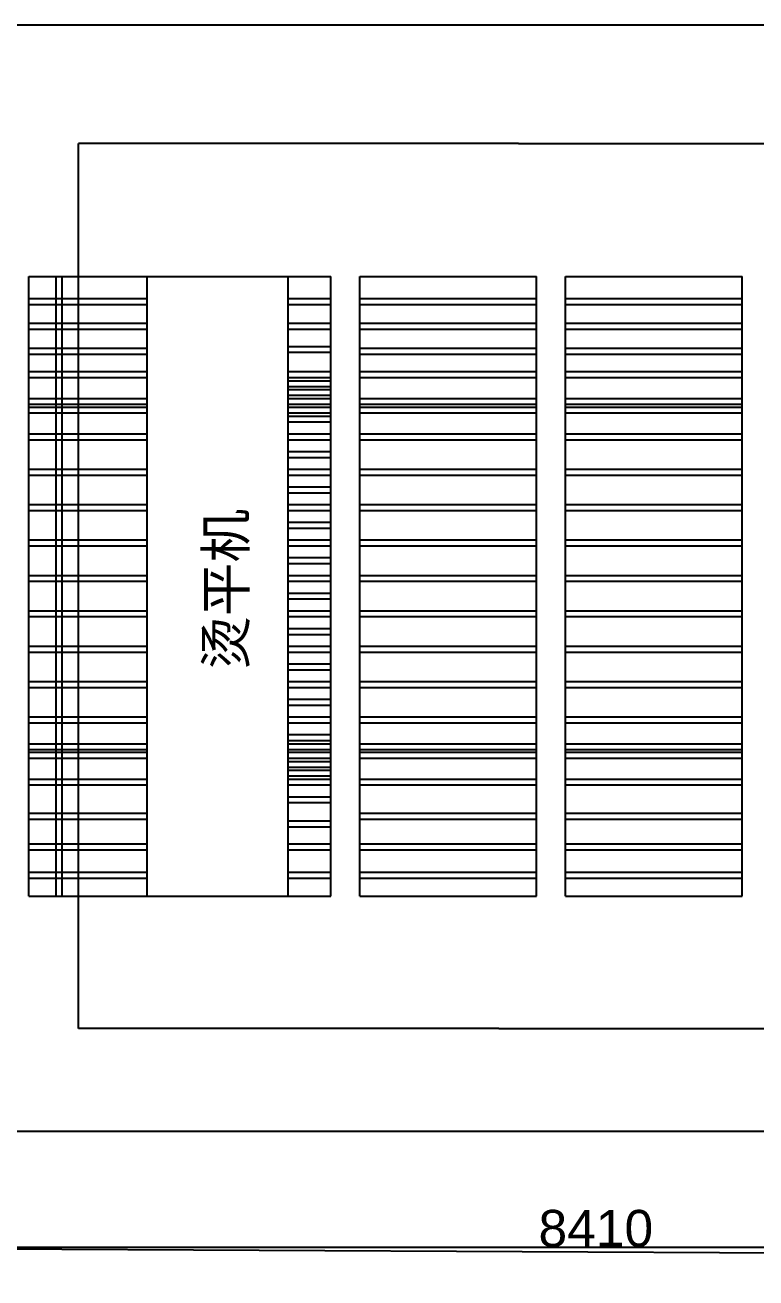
# Model space of a CAD drawing. Header units: millimetres. Extents: x 8553 to 64453, y 11523 to 72084.
# Drawn here: x 33623 to 36594, y 18143 to 23240 of the extents above; entities that cross this region are included whole.
import ezdxf

# ---------------------------------------------------------------- set-up
doc = ezdxf.new("R2010")
doc.units = ezdxf.units.MM
doc.header["$PDMODE"] = 35
for name, color, linetype in [('font_grey', 254, 'Continuous'), ('green', 122, 'Continuous'), ('grey', 254, 'Continuous'), ('tube_Ele', 50, 'Continuous')]:
    doc.layers.add(name, color=color, linetype=linetype)
doc.styles.get("Standard").update_dxf_attribs({"font": 'arial.ttf', "height": 150})
doc.dimstyles.new('ISO-25', dxfattribs={"dimtxt": 2.5, "dimasz": 2.5, "dimexe": 1.25, "dimexo": 0.625, "dimtad": 1, "dimtxsty": 'Standard', "dimcen": 2.5, "dimadec": 0, "dimazin": 0, "dimtfac": 1, "dimtmove": 0, "dimatfit": 3, "dimfxl": 0, "dimarcsym": 0})

# ---------------------------------------------------------------- blocks, each defined once
blk = doc.blocks.new('*D22')
at = {"layer": 'Defpoints', "color": 0, "transparency": 16777216}
for p in [(31738.1, 18740), (40148.1, 18740), (31738.1, 18266.2)]:
    blk.add_point(p, dxfattribs=at)
at = {"layer": 'font_grey', "color": 0, "lineweight": -2, "transparency": 16777216}
for p, q in [((31738.1, 18739.4), (31738.1, 18264.9)), ((40148.1, 18739.4), (40148.1, 18264.9)), ((40145.6, 18266.2), (31740.6, 18266.2))]:
    blk.add_line(p, q, dxfattribs=at)
at = {"layer": 'font_grey', "color": 0, "transparency": 16777216}
for points in [[(31740.6, 18266.6), (31740.6, 18265.8), (31738.1, 18266.2)], [(40145.6, 18266.6), (40145.6, 18265.8), (40148.1, 18266.2)]]:
    blk.add_solid(points, dxfattribs=at)
at = {"layer": 'font_grey', "color": 0, "transparency": 16777216, "insert": (35943.1, 18343.4), "char_height": 150, "attachment_point": 5}
blk.add_mtext('8410', dxfattribs=at)

msp = doc.modelspace()

# ---------------------------------------------------------------- linework, layer by layer
at = {"layer": 'green', "color": 1}
msp.add_lwpolyline([(40148.115, 18739.984), (40148.115, 23239.984), (31738.115, 23239.984), (31738.115, 18739.984)], close=True, dxfattribs=at)
at = {"layer": 'grey'}
for p, q in [((35629.094, 22758.072), (33839.841, 22758.072)), ((33839.841, 19158.072), (33839.841, 22758.072)), ((35629.094, 22758.072), (37655.15, 22758.072)), ((33638.818, 19695.272), (33638.818, 22216.872)), ((33638.818, 22216.872), (34118.818, 22216.872)), ((33749.289, 19695.272), (33749.289, 22216.872)), ((33773.289, 19695.272), (33773.289, 22216.872)), ((34118.818, 22216.872), (34865.503, 22216.872)), ((34118.818, 19695.272), (34118.818, 22216.872)), ((34693.041, 19695.272), (34693.041, 22216.872)), ((34865.503, 19695.272), (34865.503, 22216.872)), ((34984.306, 19695.272), (34984.306, 22216.872)), ((34984.306, 22216.872), (35701.41, 22216.872)), ((35701.41, 19695.272), (35701.41, 22216.872)), ((35820.306, 19695.272), (35820.306, 22216.872)), ((35820.306, 22216.872), (36537.41, 22216.872)), ((36537.41, 19695.272), (36537.41, 22216.872)), ((33638.818, 22126.797), (34118.818, 22126.797)), ((34693.041, 22126.797), (34865.503, 22126.797)), ((34984.306, 22126.797), (35701.41, 22126.797)), ((35820.306, 22126.797), (36537.41, 22126.797)), ((33638.818, 22102.797), (34118.818, 22102.797)), ((34118.818, 19815.272), (34118.818, 22096.872)), ((34693.041, 22102.797), (34865.503, 22102.797)), ((34984.306, 22102.797), (35701.41, 22102.797)), ((35820.306, 22102.797), (36537.41, 22102.797)), ((36537.41, 19815.272), (36537.41, 22096.872)), ((33638.818, 22027.322), (34118.818, 22027.322)), ((34693.041, 22027.322), (34865.503, 22027.322)), ((34984.306, 22027.322), (35701.41, 22027.322)), ((35820.306, 22027.322), (36537.41, 22027.322)), ((33638.818, 22003.322), (34118.818, 22003.322)), ((34693.041, 22003.322), (34865.503, 22003.322)), ((34984.306, 22003.322), (35701.41, 22003.322)), ((35820.306, 22003.322), (36537.41, 22003.322)), ((33638.818, 21925.488), (34118.818, 21925.488)), ((34693.041, 21932.859), (34865.503, 21932.859)), ((34984.306, 21925.488), (35701.41, 21925.488)), ((35820.306, 21925.488), (36537.41, 21925.488)), ((33638.818, 21901.488), (34118.818, 21901.488)), ((34693.041, 21908.859), (34865.503, 21908.859)), ((34984.306, 21901.488), (35701.41, 21901.488)), ((35820.306, 21901.488), (36537.41, 21901.488)), ((33638.818, 21829.866), (34118.818, 21829.866)), ((34693.041, 21829.866), (34865.503, 21829.866)), ((34984.306, 21829.866), (35701.41, 21829.866)), ((35820.306, 21829.866), (36537.41, 21829.866)), ((33638.818, 21805.866), (34118.818, 21805.866)), ((34693.041, 21805.866), (34865.503, 21805.866)), ((34693.041, 21793.066), (34865.503, 21793.066)), ((34693.041, 21769.066), (34865.503, 21769.066)), ((34984.306, 21805.866), (35701.41, 21805.866)), ((35820.306, 21805.866), (36537.41, 21805.866)), ((33638.818, 21721.066), (34118.818, 21721.066)), ((33638.818, 21721.066), (34118.818, 21721.066)), ((33638.818, 21721.066), (34118.818, 21721.066)), ((33638.818, 21721.066), (34118.818, 21721.066)), ((34693.041, 21757.866), (34865.503, 21757.866)), ((34693.041, 21733.866), (34865.503, 21733.866)), ((34693.041, 21721.066), (34865.503, 21721.066)), ((34984.306, 21721.066), (35701.41, 21721.066)), ((34984.306, 21721.066), (35701.41, 21721.066)), ((34984.306, 21721.066), (35701.41, 21721.066)), ((34984.306, 21721.066), (35701.41, 21721.066)), ((35820.306, 21721.066), (36537.41, 21721.066)), ((35820.306, 21721.066), (36537.41, 21721.066)), ((35820.306, 21721.066), (36537.41, 21721.066)), ((35820.306, 21721.066), (36537.41, 21721.066)), ((33638.818, 21697.066), (34118.818, 21697.066)), ((33638.818, 21697.066), (34118.818, 21697.066)), ((33638.818, 21697.066), (34118.818, 21697.066)), ((33638.818, 21697.066), (34118.818, 21697.066)), ((33638.818, 21685.866), (34118.818, 21685.866)), ((33638.818, 21685.866), (34118.818, 21685.866)), ((33638.818, 21685.866), (34118.818, 21685.866)), ((34693.041, 21697.066), (34865.503, 21697.066)), ((34693.041, 21685.866), (34865.503, 21685.866)), ((34984.306, 21697.066), (35701.41, 21697.066)), ((34984.306, 21697.066), (35701.41, 21697.066)), ((34984.306, 21697.066), (35701.41, 21697.066)), ((34984.306, 21697.066), (35701.41, 21697.066)), ((34984.306, 21685.866), (35701.41, 21685.866)), ((34984.306, 21685.866), (35701.41, 21685.866)), ((34984.306, 21685.866), (35701.41, 21685.866)), ((35820.306, 21697.066), (36537.41, 21697.066)), ((35820.306, 21697.066), (36537.41, 21697.066)), ((35820.306, 21697.066), (36537.41, 21697.066)), ((35820.306, 21697.066), (36537.41, 21697.066)), ((35820.306, 21685.866), (36537.41, 21685.866)), ((35820.306, 21685.866), (36537.41, 21685.866)), ((35820.306, 21685.866), (36537.41, 21685.866)), ((33638.818, 21661.866), (34118.818, 21661.866)), ((33638.818, 21661.866), (34118.818, 21661.866)), ((33638.818, 21661.866), (34118.818, 21661.866)), ((34693.041, 21661.866), (34865.503, 21661.866)), ((34693.041, 21649.066), (34865.503, 21649.066)), ((34693.041, 21625.066), (34865.503, 21625.066)), ((34984.306, 21661.866), (35701.41, 21661.866)), ((34984.306, 21661.866), (35701.41, 21661.866)), ((34984.306, 21661.866), (35701.41, 21661.866)), ((35820.306, 21661.866), (36537.41, 21661.866)), ((35820.306, 21661.866), (36537.41, 21661.866)), ((35820.306, 21661.866), (36537.41, 21661.866)), ((33638.818, 21577.066), (34118.818, 21577.066)), ((33638.818, 21577.066), (34118.818, 21577.066)), ((33638.818, 21577.066), (34118.818, 21577.066)), ((34693.041, 21577.066), (34865.503, 21577.066)), ((34984.306, 21577.066), (35701.41, 21577.066)), ((34984.306, 21577.066), (35701.41, 21577.066)), ((34984.306, 21577.066), (35701.41, 21577.066)), ((35820.306, 21577.066), (36537.41, 21577.066)), ((35820.306, 21577.066), (36537.41, 21577.066)), ((35820.306, 21577.066), (36537.41, 21577.066)), ((33638.818, 21553.066), (34118.818, 21553.066)), ((33638.818, 21553.066), (34118.818, 21553.066)), ((33638.818, 21553.066), (34118.818, 21553.066)), ((34693.041, 21553.066), (34865.503, 21553.066)), ((34984.306, 21553.066), (35701.41, 21553.066)), ((34984.306, 21553.066), (35701.41, 21553.066)), ((34984.306, 21553.066), (35701.41, 21553.066)), ((35820.306, 21553.066), (36537.41, 21553.066)), ((35820.306, 21553.066), (36537.41, 21553.066)), ((35820.306, 21553.066), (36537.41, 21553.066)), ((34693.041, 21505.066), (34865.503, 21505.066)), ((34693.041, 21481.066), (34865.503, 21481.066)), ((33638.818, 21433.066), (34118.818, 21433.066)), ((34693.041, 21433.066), (34865.503, 21433.066)), ((34984.306, 21433.066), (35701.41, 21433.066)), ((35820.306, 21433.066), (36537.41, 21433.066)), ((33638.818, 21409.066), (34118.818, 21409.066)), ((34693.041, 21409.066), (34865.503, 21409.066)), ((34693.041, 21361.066), (34865.503, 21361.066)), ((34984.306, 21409.066), (35701.41, 21409.066)), ((35820.306, 21409.066), (36537.41, 21409.066)), ((34693.041, 21337.066), (34865.503, 21337.066)), ((33638.818, 21289.066), (34118.818, 21289.066)), ((33638.818, 21289.066), (34118.818, 21289.066)), ((33638.818, 21289.066), (34118.818, 21289.066)), ((33638.818, 21265.066), (34118.818, 21265.066)), ((33638.818, 21265.066), (34118.818, 21265.066)), ((33638.818, 21265.066), (34118.818, 21265.066)), ((34693.041, 21289.066), (34865.503, 21289.066)), ((34693.041, 21265.066), (34865.503, 21265.066)), ((34984.306, 21289.066), (35701.41, 21289.066)), ((34984.306, 21289.066), (35701.41, 21289.066)), ((34984.306, 21289.066), (35701.41, 21289.066)), ((34984.306, 21265.066), (35701.41, 21265.066)), ((34984.306, 21265.066), (35701.41, 21265.066)), ((34984.306, 21265.066), (35701.41, 21265.066)), ((35820.306, 21289.066), (36537.41, 21289.066)), ((35820.306, 21289.066), (36537.41, 21289.066)), ((35820.306, 21289.066), (36537.41, 21289.066)), ((35820.306, 21265.066), (36537.41, 21265.066)), ((35820.306, 21265.066), (36537.41, 21265.066)), ((35820.306, 21265.066), (36537.41, 21265.066)), ((34693.041, 21217.066), (34865.503, 21217.066)), ((34693.041, 21193.066), (34865.503, 21193.066)), ((33638.818, 21145.066), (34118.818, 21145.066)), ((33638.818, 21145.066), (34118.818, 21145.066)), ((33638.818, 21145.066), (34118.818, 21145.066)), ((33638.818, 21145.066), (34118.818, 21145.066)), ((33638.818, 21145.066), (34118.818, 21145.066)), ((33638.818, 21121.066), (34118.818, 21121.066)), ((33638.818, 21121.066), (34118.818, 21121.066)), ((33638.818, 21121.066), (34118.818, 21121.066)), ((33638.818, 21121.066), (34118.818, 21121.066)), ((33638.818, 21121.066), (34118.818, 21121.066)), ((34693.041, 21145.066), (34865.503, 21145.066)), ((34693.041, 21121.066), (34865.503, 21121.066)), ((34984.306, 21145.066), (35701.41, 21145.066)), ((34984.306, 21145.066), (35701.41, 21145.066)), ((34984.306, 21145.066), (35701.41, 21145.066)), ((34984.306, 21145.066), (35701.41, 21145.066)), ((34984.306, 21145.066), (35701.41, 21145.066)), ((34984.306, 21121.066), (35701.41, 21121.066)), ((34984.306, 21121.066), (35701.41, 21121.066)), ((34984.306, 21121.066), (35701.41, 21121.066)), ((34984.306, 21121.066), (35701.41, 21121.066)), ((34984.306, 21121.066), (35701.41, 21121.066)), ((35820.306, 21145.066), (36537.41, 21145.066)), ((35820.306, 21145.066), (36537.41, 21145.066)), ((35820.306, 21145.066), (36537.41, 21145.066)), ((35820.306, 21145.066), (36537.41, 21145.066)), ((35820.306, 21145.066), (36537.41, 21145.066)), ((35820.306, 21121.066), (36537.41, 21121.066)), ((35820.306, 21121.066), (36537.41, 21121.066)), ((35820.306, 21121.066), (36537.41, 21121.066)), ((35820.306, 21121.066), (36537.41, 21121.066)), ((35820.306, 21121.066), (36537.41, 21121.066)), ((34693.041, 21073.066), (34865.503, 21073.066)), ((34693.041, 21049.066), (34865.503, 21049.066)), ((33638.818, 21001.066), (34118.818, 21001.066)), ((33638.818, 21001.066), (34118.818, 21001.066)), ((33638.818, 21001.066), (34118.818, 21001.066)), ((33638.818, 21001.066), (34118.818, 21001.066)), ((33638.818, 20977.066), (34118.818, 20977.066)), ((33638.818, 20977.066), (34118.818, 20977.066)), ((33638.818, 20977.066), (34118.818, 20977.066)), ((33638.818, 20977.066), (34118.818, 20977.066)), ((34693.041, 21001.066), (34865.503, 21001.066)), ((34693.041, 20977.066), (34865.503, 20977.066)), ((34984.306, 21001.066), (35701.41, 21001.066)), ((34984.306, 21001.066), (35701.41, 21001.066)), ((34984.306, 21001.066), (35701.41, 21001.066)), ((34984.306, 21001.066), (35701.41, 21001.066)), ((34984.306, 20977.066), (35701.41, 20977.066)), ((34984.306, 20977.066), (35701.41, 20977.066)), ((34984.306, 20977.066), (35701.41, 20977.066)), ((34984.306, 20977.066), (35701.41, 20977.066)), ((35820.306, 21001.066), (36537.41, 21001.066)), ((35820.306, 21001.066), (36537.41, 21001.066)), ((35820.306, 21001.066), (36537.41, 21001.066)), ((35820.306, 21001.066), (36537.41, 21001.066)), ((35820.306, 20977.066), (36537.41, 20977.066)), ((35820.306, 20977.066), (36537.41, 20977.066)), ((35820.306, 20977.066), (36537.41, 20977.066)), ((35820.306, 20977.066), (36537.41, 20977.066)), ((34693.041, 20929.066), (34865.503, 20929.066)), ((34693.041, 20905.066), (34865.503, 20905.066)), ((33638.818, 20857.066), (34118.818, 20857.066)), ((33638.818, 20857.066), (34118.818, 20857.066)), ((34693.041, 20857.066), (34865.503, 20857.066)), ((34984.306, 20857.066), (35701.41, 20857.066)), ((34984.306, 20857.066), (35701.41, 20857.066)), ((35820.306, 20857.066), (36537.41, 20857.066)), ((35820.306, 20857.066), (36537.41, 20857.066)), ((33638.818, 20833.066), (34118.818, 20833.066)), ((33638.818, 20833.066), (34118.818, 20833.066)), ((34693.041, 20833.066), (34865.503, 20833.066)), ((34984.306, 20833.066), (35701.41, 20833.066)), ((34984.306, 20833.066), (35701.41, 20833.066)), ((35820.306, 20833.066), (36537.41, 20833.066)), ((35820.306, 20833.066), (36537.41, 20833.066)), ((34693.041, 20785.066), (34865.503, 20785.066)), ((34693.041, 20761.066), (34865.503, 20761.066)), ((33638.818, 20713.066), (34118.818, 20713.066)), ((33638.818, 20713.066), (34118.818, 20713.066)), ((34693.041, 20713.066), (34865.503, 20713.066)), ((34984.306, 20713.066), (35701.41, 20713.066)), ((34984.306, 20713.066), (35701.41, 20713.066)), ((35820.306, 20713.066), (36537.41, 20713.066)), ((35820.306, 20713.066), (36537.41, 20713.066)), ((33638.818, 20689.066), (34118.818, 20689.066)), ((33638.818, 20689.066), (34118.818, 20689.066)), ((34693.041, 20689.066), (34865.503, 20689.066)), ((34984.306, 20689.066), (35701.41, 20689.066)), ((34984.306, 20689.066), (35701.41, 20689.066)), ((35820.306, 20689.066), (36537.41, 20689.066)), ((35820.306, 20689.066), (36537.41, 20689.066)), ((34693.041, 20641.066), (34865.503, 20641.066)), ((34693.041, 20617.066), (34865.503, 20617.066)), ((33638.818, 20569.066), (34118.818, 20569.066)), ((33638.818, 20569.066), (34118.818, 20569.066)), ((33638.818, 20569.066), (34118.818, 20569.066)), ((33638.818, 20569.066), (34118.818, 20569.066)), ((33638.818, 20545.066), (34118.818, 20545.066)), ((33638.818, 20545.066), (34118.818, 20545.066)), ((33638.818, 20545.066), (34118.818, 20545.066)), ((33638.818, 20545.066), (34118.818, 20545.066)), ((34693.041, 20569.066), (34865.503, 20569.066)), ((34693.041, 20545.066), (34865.503, 20545.066)), ((34984.306, 20569.066), (35701.41, 20569.066)), ((34984.306, 20569.066), (35701.41, 20569.066)), ((34984.306, 20569.066), (35701.41, 20569.066)), ((34984.306, 20569.066), (35701.41, 20569.066)), ((34984.306, 20545.066), (35701.41, 20545.066)), ((34984.306, 20545.066), (35701.41, 20545.066)), ((34984.306, 20545.066), (35701.41, 20545.066)), ((34984.306, 20545.066), (35701.41, 20545.066)), ((35820.306, 20569.066), (36537.41, 20569.066)), ((35820.306, 20569.066), (36537.41, 20569.066)), ((35820.306, 20569.066), (36537.41, 20569.066)), ((35820.306, 20569.066), (36537.41, 20569.066)), ((35820.306, 20545.066), (36537.41, 20545.066)), ((35820.306, 20545.066), (36537.41, 20545.066)), ((35820.306, 20545.066), (36537.41, 20545.066)), ((35820.306, 20545.066), (36537.41, 20545.066)), ((34693.041, 20497.066), (34865.503, 20497.066)), ((34693.041, 20473.066), (34865.503, 20473.066)), ((33638.818, 20425.066), (34118.818, 20425.066)), ((33638.818, 20425.066), (34118.818, 20425.066)), ((33638.818, 20425.066), (34118.818, 20425.066)), ((33638.818, 20425.066), (34118.818, 20425.066)), ((33638.818, 20401.066), (34118.818, 20401.066)), ((33638.818, 20401.066), (34118.818, 20401.066)), ((33638.818, 20401.066), (34118.818, 20401.066)), ((33638.818, 20401.066), (34118.818, 20401.066)), ((34693.041, 20425.066), (34865.503, 20425.066)), ((34693.041, 20401.066), (34865.503, 20401.066)), ((34984.306, 20425.066), (35701.41, 20425.066)), ((34984.306, 20425.066), (35701.41, 20425.066)), ((34984.306, 20425.066), (35701.41, 20425.066)), ((34984.306, 20425.066), (35701.41, 20425.066)), ((34984.306, 20401.066), (35701.41, 20401.066)), ((34984.306, 20401.066), (35701.41, 20401.066)), ((34984.306, 20401.066), (35701.41, 20401.066)), ((34984.306, 20401.066), (35701.41, 20401.066)), ((35820.306, 20425.066), (36537.41, 20425.066)), ((35820.306, 20425.066), (36537.41, 20425.066)), ((35820.306, 20425.066), (36537.41, 20425.066)), ((35820.306, 20425.066), (36537.41, 20425.066)), ((35820.306, 20401.066), (36537.41, 20401.066)), ((35820.306, 20401.066), (36537.41, 20401.066)), ((35820.306, 20401.066), (36537.41, 20401.066)), ((35820.306, 20401.066), (36537.41, 20401.066)), ((34693.041, 20353.066), (34865.503, 20353.066)), ((33638.818, 20316.266), (34118.818, 20316.266)), ((33638.818, 20292.266), (34118.818, 20292.266)), ((34693.041, 20329.066), (34865.503, 20329.066)), ((34693.041, 20316.266), (34865.503, 20316.266)), ((34693.041, 20292.266), (34865.503, 20292.266)), ((34984.306, 20316.266), (35701.41, 20316.266)), ((34984.306, 20292.266), (35701.41, 20292.266)), ((35820.306, 20316.266), (36537.41, 20316.266)), ((35820.306, 20292.266), (36537.41, 20292.266)), ((33638.818, 20281.066), (34118.818, 20281.066)), ((33638.818, 20281.066), (34118.818, 20281.066)), ((33638.818, 20281.066), (34118.818, 20281.066)), ((33638.818, 20257.066), (34118.818, 20257.066)), ((33638.818, 20257.066), (34118.818, 20257.066)), ((33638.818, 20257.066), (34118.818, 20257.066)), ((34693.041, 20281.066), (34865.503, 20281.066)), ((34693.041, 20257.066), (34865.503, 20257.066)), ((34693.041, 20244.266), (34865.503, 20244.266)), ((34984.306, 20281.066), (35701.41, 20281.066)), ((34984.306, 20281.066), (35701.41, 20281.066)), ((34984.306, 20281.066), (35701.41, 20281.066)), ((34984.306, 20257.066), (35701.41, 20257.066)), ((34984.306, 20257.066), (35701.41, 20257.066)), ((34984.306, 20257.066), (35701.41, 20257.066)), ((35820.306, 20281.066), (36537.41, 20281.066)), ((35820.306, 20281.066), (36537.41, 20281.066)), ((35820.306, 20281.066), (36537.41, 20281.066)), ((35820.306, 20257.066), (36537.41, 20257.066)), ((35820.306, 20257.066), (36537.41, 20257.066)), ((35820.306, 20257.066), (36537.41, 20257.066)), ((34693.041, 20220.266), (34865.503, 20220.266)), ((34693.041, 20209.066), (34865.503, 20209.066)), ((33638.818, 20172.266), (34118.818, 20172.266)), ((33638.818, 20148.266), (34118.818, 20148.266)), ((34693.041, 20185.066), (34865.503, 20185.066)), ((34693.041, 20172.266), (34865.503, 20172.266)), ((34693.041, 20148.266), (34865.503, 20148.266)), ((34984.306, 20172.266), (35701.41, 20172.266)), ((34984.306, 20148.266), (35701.41, 20148.266)), ((35820.306, 20172.266), (36537.41, 20172.266)), ((35820.306, 20148.266), (36537.41, 20148.266)), ((34693.041, 20100.266), (34865.503, 20100.266)), ((33638.818, 20033.009), (34118.818, 20033.009)), ((34693.041, 20076.266), (34865.503, 20076.266)), ((34984.306, 20033.009), (35701.41, 20033.009)), ((35820.306, 20033.009), (36537.41, 20033.009)), ((33638.818, 20009.009), (34118.818, 20009.009)), ((34693.041, 20002.455), (34865.503, 20002.455)), ((34984.306, 20009.009), (35701.41, 20009.009)), ((35820.306, 20009.009), (36537.41, 20009.009)), ((34693.041, 19978.455), (34865.503, 19978.455)), ((33638.818, 19908.266), (34118.818, 19908.266)), ((33638.818, 19884.266), (34118.818, 19884.266)), ((34693.041, 19908.266), (34865.503, 19908.266)), ((34693.041, 19884.266), (34865.503, 19884.266)), ((34984.306, 19908.266), (35701.41, 19908.266)), ((34984.306, 19884.266), (35701.41, 19884.266)), ((35820.306, 19908.266), (36537.41, 19908.266)), ((35820.306, 19884.266), (36537.41, 19884.266)), ((33638.818, 19793.488), (34118.818, 19793.488)), ((34693.041, 19793.488), (34865.503, 19793.488)), ((34984.306, 19793.488), (35701.41, 19793.488)), ((35820.306, 19793.488), (36537.41, 19793.488)), ((33638.818, 19769.488), (34118.818, 19769.488)), ((34693.041, 19769.488), (34865.503, 19769.488)), ((34984.306, 19769.488), (35701.41, 19769.488)), ((35820.306, 19769.488), (36537.41, 19769.488)), ((33638.818, 19695.272), (34118.818, 19695.272)), ((34118.818, 19695.272), (34865.503, 19695.272)), ((34984.306, 19695.272), (35701.41, 19695.272)), ((35820.306, 19695.272), (36537.41, 19695.272)), ((35549.094, 19158.072), (33839.841, 19158.072)), ((35549.094, 19158.072), (37575.15, 19158.072))]:
    msp.add_line(p, q, dxfattribs=at)
at = {"layer": 'tube_Ele'}
msp.add_line((56974.653, 18142.581), (33098.438, 18261.513), dxfattribs=at)

# ---------------------------------------------------------------- texts
at = {"layer": 'grey', "color": 1, "insert": (34536.028, 20616.936), "char_height": 160, "attachment_point": 7, "rotation": 90}
msp.add_mtext_dynamic_manual_height_columns('{\\fSimSun|b0|i0|c134|p2;烫平机}', width=2002.03199, gutter_width=1000, heights=[0], dxfattribs=at)

# ---------------------------------------------------------------- dimensions: what is measured, and where the dimension line sits
at = {"layer": 'font_grey'}
dim = msp.add_linear_dim(base=(31738.115, 18266.186), p1=(40148.115, 18739.984), p2=(31738.115, 18739.984), angle=180, dimstyle='ISO-25', dxfattribs=at)
dim.commit()
dim.dimension.update_dxf_attribs({"geometry": '*D22', "text_midpoint": (35943.115, 18343.397)})

doc.saveas('drawing.dxf')
